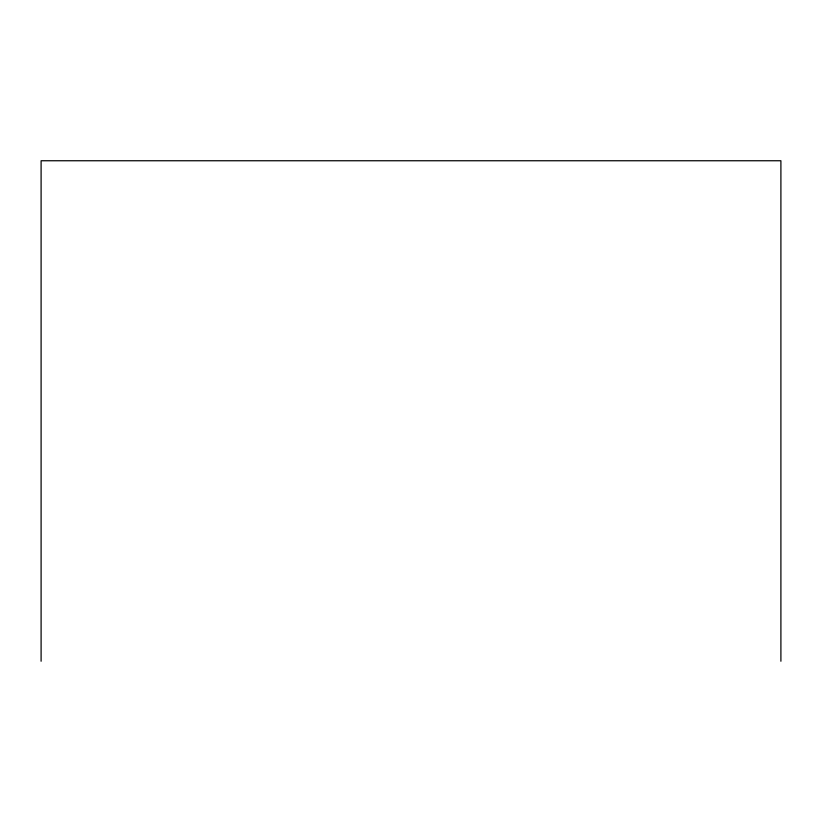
<?xml version="1.0" encoding="UTF-8"?>
<svg xmlns="http://www.w3.org/2000/svg" width="822" height="822" viewBox="0 0 822 822"><rect width="100%" height="100%" fill="white"/><g stroke="black" fill="none" stroke-linecap="round" stroke-linejoin="round"><path stroke-width="1.23" d="M780.9 661.248L780.9 160.752L41.1 160.752L41.1 661.248"/></g></svg>
